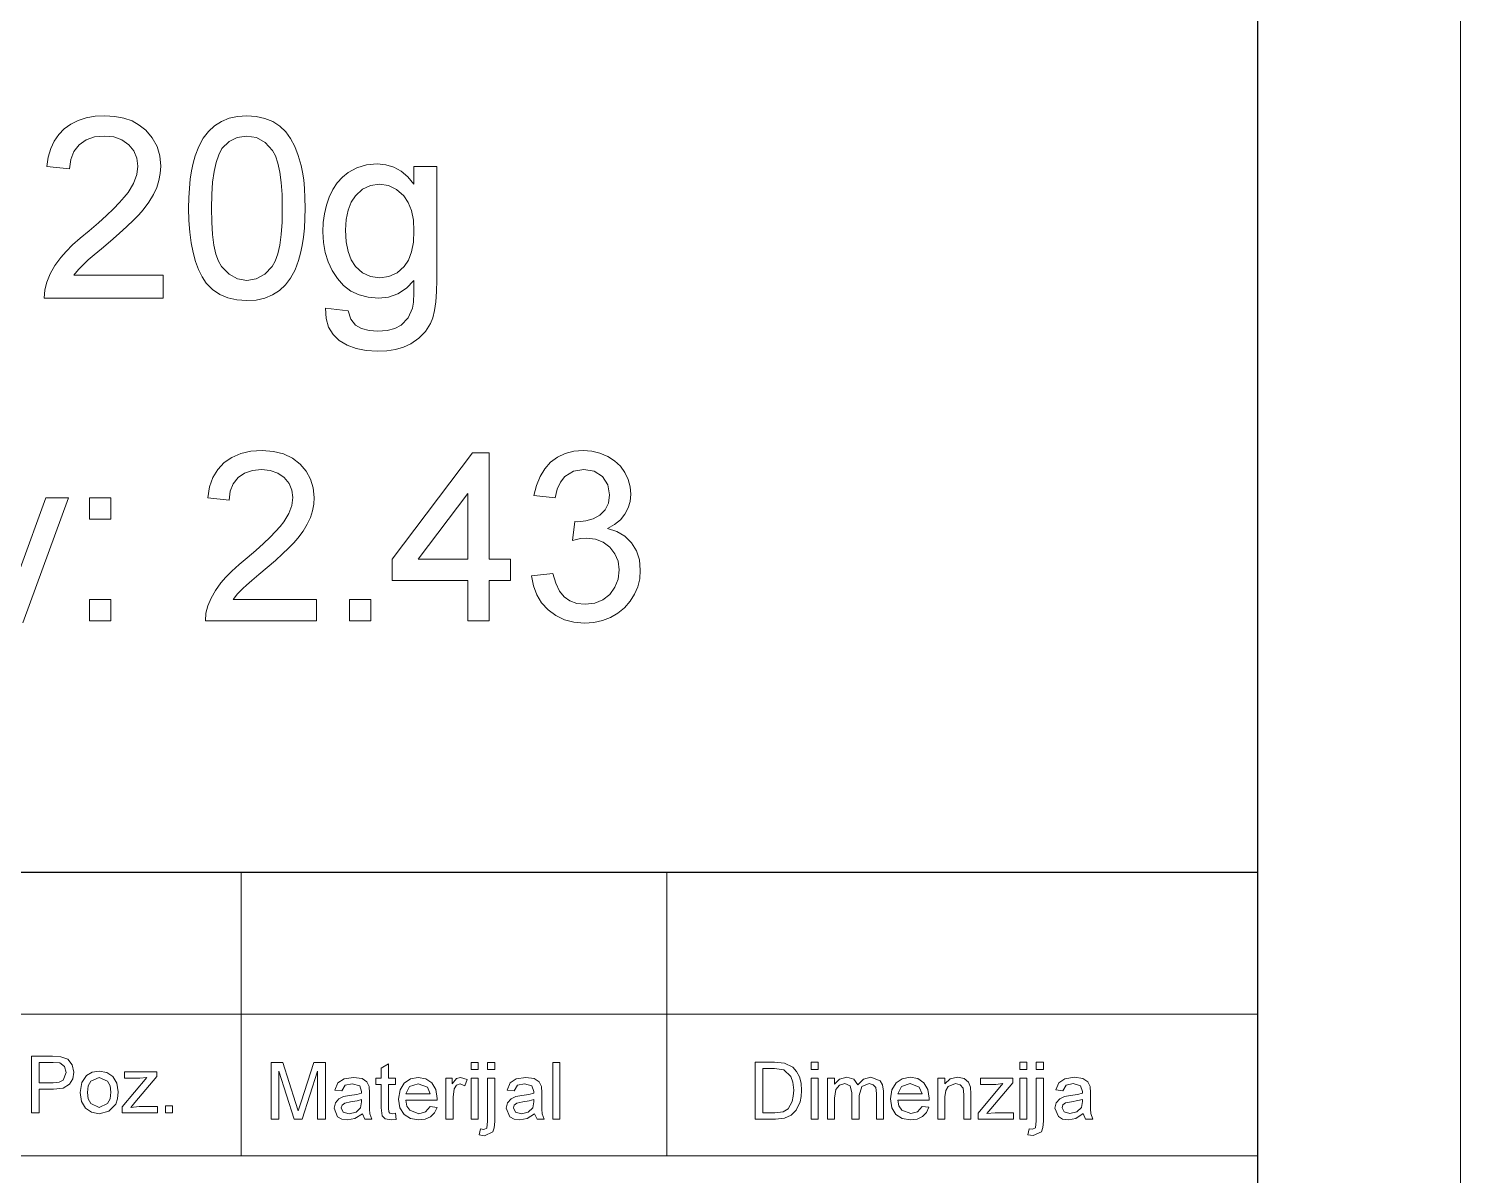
# Model space of a CAD drawing. Extents: x 0 to 297, y 0 to 547.
# Drawn here: x 261.66 to 297, y 32.52 to 60.82 of the extents above; entities that cross this region are included whole.
import ezdxf

# ---------------------------------------------------------------- set-up
doc = ezdxf.new("R2010")
doc.units = 0

msp = doc.modelspace()

# ---------------------------------------------------------------- linework, layer by layer
at = {"color": 7, "lineweight": 13}
for p, q in [((297, 0), (297, 420)), ((142.421, 36.5), (292, 36.5)), ((292, 33), (142.421, 33))]:
    msp.add_line(p, q, dxfattribs=at)
at = {"color": 7, "lineweight": 30}
for p, q in [((292, 5), (292, 415)), ((142.421, 40), (292, 40))]:
    msp.add_line(p, q, dxfattribs=at)
at = {"color": 7, "lineweight": 13, "ltscale": 0.175}
for p, q in [((266.911, 40), (266.911, 33)), ((277.411, 40), (277.411, 33))]:
    msp.add_line(p, q, dxfattribs=at)
at = {"color": 7, "lineweight": 13}
for points in [[(264.986, 54.73), (264.986, 54.168), (262.049, 54.168), (262.061, 54.368), (262.11, 54.561), (262.196, 54.767), (262.311, 54.969), (262.455, 55.167), (262.588, 55.318), (262.749, 55.479), (262.938, 55.65), (263.156, 55.83), (263.383, 56.027), (263.583, 56.208), (263.757, 56.374), (263.904, 56.524), (264.024, 56.659), (264.119, 56.778), (264.253, 56.999), (264.334, 57.215), (264.361, 57.426), (264.336, 57.624), (264.259, 57.799), (264.132, 57.953), (263.963, 58.072), (263.764, 58.144), (263.534, 58.168), (263.292, 58.144), (263.084, 58.072), (262.911, 57.952), (262.78, 57.79), (262.701, 57.591), (262.674, 57.355), (262.111, 57.418), (262.147, 57.65), (262.208, 57.859), (262.294, 58.045), (262.406, 58.208), (262.542, 58.348), (262.702, 58.463), (262.882, 58.552), (263.083, 58.616), (263.304, 58.655), (263.546, 58.668), (263.79, 58.653), (264.013, 58.61), (264.214, 58.539), (264.394, 58.439), (264.553, 58.31), (264.715, 58.121), (264.831, 57.91), (264.901, 57.678), (264.924, 57.424), (264.913, 57.246), (264.879, 57.071), (264.823, 56.897), (264.741, 56.721), (264.63, 56.539), (264.489, 56.35), (264.382, 56.227), (264.248, 56.088), (264.087, 55.933), (263.899, 55.761), (263.684, 55.573), (263.459, 55.386), (263.276, 55.232), (263.136, 55.11), (263.038, 55.022), (262.896, 54.876), (262.782, 54.73)], [(265.611, 56.384), (265.616, 56.641), (265.629, 56.88), (265.652, 57.104), (265.683, 57.311), (265.723, 57.502), (265.772, 57.676), (265.863, 57.909), (265.972, 58.111), (266.102, 58.282), (266.25, 58.421), (266.419, 58.529), (266.608, 58.606), (266.818, 58.652), (267.049, 58.668), (267.277, 58.652), (267.49, 58.603), (267.687, 58.523), (267.862, 58.412), (268.01, 58.273), (268.129, 58.106), (268.229, 57.91), (268.314, 57.689), (268.387, 57.441), (268.423, 57.273), (268.451, 57.084), (268.47, 56.873), (268.482, 56.64), (268.486, 56.384), (268.482, 56.13), (268.469, 55.892), (268.446, 55.67), (268.416, 55.464), (268.376, 55.274), (268.327, 55.1), (268.238, 54.866), (268.128, 54.664), (267.999, 54.493), (267.851, 54.353), (267.681, 54.245), (267.491, 54.167), (267.281, 54.121), (267.049, 54.105), (266.805, 54.122), (266.583, 54.174), (266.382, 54.261), (266.204, 54.381), (266.048, 54.537), (265.945, 54.695), (265.857, 54.873), (265.782, 55.073), (265.72, 55.294), (265.673, 55.535), (265.639, 55.797), (265.618, 56.08)], [(266.174, 56.386), (266.181, 56.04), (266.202, 55.736), (266.237, 55.475), (266.286, 55.256), (266.349, 55.079), (266.426, 54.944), (266.608, 54.756), (266.815, 54.643), (267.049, 54.605), (267.282, 54.643), (267.49, 54.757), (267.671, 54.946), (267.748, 55.081), (267.812, 55.257), (267.861, 55.476), (267.896, 55.738), (267.917, 56.041), (267.924, 56.386), (267.917, 56.724), (267.897, 57.022), (267.863, 57.28), (267.815, 57.498), (267.754, 57.676), (267.679, 57.814), (267.5, 58.011), (267.288, 58.128), (267.043, 58.168), (266.811, 58.133), (266.608, 58.029), (266.435, 57.856), (266.356, 57.705), (266.29, 57.516), (266.239, 57.289), (266.203, 57.026), (266.181, 56.725)], [(268.986, 53.918), (269.549, 53.855), (269.611, 53.647), (269.731, 53.504), (269.882, 53.421), (270.065, 53.372), (270.28, 53.355), (270.511, 53.372), (270.704, 53.421), (270.859, 53.504), (271.03, 53.682), (271.135, 53.92), (271.158, 54.068), (271.171, 54.297), (271.174, 54.605), (270.987, 54.414), (270.778, 54.277), (270.547, 54.195), (270.295, 54.168), (270.045, 54.187), (269.819, 54.245), (269.616, 54.341), (269.437, 54.476), (269.282, 54.65), (269.153, 54.85), (269.053, 55.066), (268.981, 55.297), (268.938, 55.543), (268.924, 55.805), (268.934, 56.033), (268.964, 56.251), (269.014, 56.461), (269.084, 56.661), (269.174, 56.846), (269.281, 57.009), (269.407, 57.149), (269.551, 57.267), (269.766, 57.385), (270.005, 57.456), (270.268, 57.48), (270.48, 57.46), (270.676, 57.4), (270.858, 57.3), (271.023, 57.16), (271.174, 56.98), (271.174, 57.418), (271.736, 57.418), (271.736, 54.612), (271.73, 54.327), (271.712, 54.076), (271.681, 53.862), (271.638, 53.682), (271.582, 53.538), (271.459, 53.342), (271.296, 53.176), (271.093, 53.039), (270.916, 52.958), (270.72, 52.901), (270.504, 52.867), (270.269, 52.855), (269.993, 52.872), (269.745, 52.921), (269.524, 53.004), (269.331, 53.12), (269.176, 53.269), (269.066, 53.452), (269.003, 53.668)], [(269.486, 55.844), (269.501, 55.558), (269.546, 55.314), (269.621, 55.111), (269.727, 54.949), (269.9, 54.793), (270.101, 54.699), (270.329, 54.668), (270.555, 54.699), (270.756, 54.792), (270.931, 54.948), (271.037, 55.108), (271.113, 55.308), (271.159, 55.547), (271.174, 55.827), (271.158, 56.095), (271.111, 56.329), (271.033, 56.527), (270.923, 56.69), (270.745, 56.851), (270.544, 56.948), (270.32, 56.98), (270.1, 56.948), (269.903, 56.853), (269.729, 56.694), (269.623, 56.534), (269.547, 56.339), (269.501, 56.109)], [(268.768, 46.731), (268.768, 46.206), (266.027, 46.206), (266.038, 46.393), (266.084, 46.573), (266.164, 46.765), (266.272, 46.954), (266.406, 47.139), (266.53, 47.28), (266.68, 47.43), (266.857, 47.59), (267.06, 47.757), (267.272, 47.941), (267.459, 48.111), (267.621, 48.265), (267.758, 48.406), (267.871, 48.532), (267.958, 48.643), (268.084, 48.849), (268.16, 49.05), (268.185, 49.248), (268.161, 49.432), (268.09, 49.596), (267.971, 49.739), (267.814, 49.851), (267.628, 49.917), (267.413, 49.939), (267.187, 49.917), (266.993, 49.85), (266.831, 49.738), (266.709, 49.587), (266.636, 49.401), (266.61, 49.181), (266.085, 49.239), (266.13, 49.507), (266.212, 49.741), (266.331, 49.941), (266.487, 50.108), (266.677, 50.238), (266.896, 50.331), (267.145, 50.387), (267.424, 50.406), (267.705, 50.385), (267.956, 50.323), (268.176, 50.218), (268.364, 50.072), (268.515, 49.896), (268.623, 49.699), (268.688, 49.482), (268.71, 49.246), (268.699, 49.08), (268.668, 48.915), (268.616, 48.753), (268.54, 48.589), (268.436, 48.419), (268.304, 48.243), (268.205, 48.128), (268.079, 47.998), (267.929, 47.853), (267.753, 47.693), (267.552, 47.518), (267.343, 47.343), (267.172, 47.199), (267.041, 47.086), (266.949, 47.003), (266.818, 46.867), (266.711, 46.731)], [(272.502, 46.206), (272.502, 47.198), (270.635, 47.198), (270.635, 47.723), (272.618, 50.348), (273.027, 50.348), (273.027, 47.723), (273.552, 47.723), (273.552, 47.198), (273.027, 47.198), (273.027, 46.206)], [(274.077, 47.314), (274.602, 47.373), (274.671, 47.129), (274.763, 46.936), (274.88, 46.792), (275.023, 46.693), (275.195, 46.634), (275.397, 46.614), (275.635, 46.641), (275.838, 46.722), (276.007, 46.857), (276.134, 47.032), (276.21, 47.232), (276.235, 47.458), (276.21, 47.673), (276.135, 47.861), (276.01, 48.023), (275.847, 48.147), (275.657, 48.221), (275.439, 48.246), (275.28, 48.232), (275.086, 48.189), (275.142, 48.656), (275.221, 48.65), (275.415, 48.668), (275.595, 48.722), (275.761, 48.813), (275.895, 48.942), (275.975, 49.11), (276.002, 49.317), (275.957, 49.563), (275.823, 49.763), (275.619, 49.895), (275.364, 49.939), (275.108, 49.896), (274.899, 49.764), (274.79, 49.628), (274.71, 49.453), (274.66, 49.239), (274.135, 49.298), (274.195, 49.547), (274.284, 49.766), (274.401, 49.956), (274.547, 50.116), (274.718, 50.243), (274.908, 50.334), (275.118, 50.388), (275.347, 50.406), (275.561, 50.39), (275.764, 50.341), (275.955, 50.26), (276.125, 50.151), (276.267, 50.018), (276.379, 49.862), (276.461, 49.69), (276.51, 49.512), (276.527, 49.326), (276.51, 49.152), (276.462, 48.989), (276.381, 48.836), (276.269, 48.699), (276.126, 48.582), (275.951, 48.485), (276.181, 48.407), (276.378, 48.289), (276.541, 48.13), (276.663, 47.935), (276.736, 47.71), (276.76, 47.456), (276.744, 47.244), (276.697, 47.045), (276.619, 46.859), (276.509, 46.687), (276.368, 46.528), (276.204, 46.391), (276.022, 46.285), (275.824, 46.209), (275.61, 46.163), (275.379, 46.148), (275.121, 46.168), (274.885, 46.229), (274.673, 46.331), (274.483, 46.473), (274.324, 46.647), (274.203, 46.846), (274.121, 47.068)], [(263.168, 48.714), (263.168, 49.239), (263.693, 49.239), (263.693, 48.714)], [(272.502, 47.723), (272.502, 49.343), (271.278, 47.723)], [(263.168, 46.206), (263.168, 46.731), (263.693, 46.731), (263.693, 46.206)], [(269.585, 46.206), (269.585, 46.731), (270.11, 46.731), (270.11, 46.206)], [(261.731, 34.06), (261.731, 35.46), (262.25, 35.46), (262.46, 35.447), (262.629, 35.383), (262.74, 35.25), (262.781, 35.062), (262.754, 34.9), (262.671, 34.765), (262.517, 34.674), (262.274, 34.643), (261.926, 34.643), (261.926, 34.06)], [(261.926, 34.799), (262.272, 34.799), (262.418, 34.816), (262.515, 34.867), (262.587, 35.057), (262.545, 35.209), (262.433, 35.292), (262.268, 35.305), (261.926, 35.305)], [(262.937, 34.566), (262.975, 34.809), (263.091, 34.979), (263.233, 35.063), (263.404, 35.091), (263.591, 35.057), (263.74, 34.955), (263.838, 34.793), (263.87, 34.58), (263.856, 34.407), (263.813, 34.275), (263.645, 34.102), (263.404, 34.041), (263.215, 34.074), (263.066, 34.176), (262.969, 34.341)], [(263.968, 34.06), (263.968, 34.207), (264.582, 34.935), (264.405, 34.916), (264.026, 34.916), (264.026, 35.071), (264.823, 35.071), (264.823, 34.955), (264.283, 34.315), (264.183, 34.196), (264.391, 34.216), (264.843, 34.216), (264.843, 34.06)], [(267.645, 33.905), (267.645, 35.305), (267.934, 35.305), (268.252, 34.32), (268.316, 34.113), (268.386, 34.337), (268.701, 35.305), (268.987, 35.305), (268.987, 33.905), (268.792, 33.905), (268.792, 35.091), (268.412, 33.905), (268.217, 33.905), (267.84, 35.091), (267.84, 33.905)], [(270.717, 34.051), (270.737, 33.9), (270.607, 33.885), (270.461, 33.914), (270.389, 33.991), (270.367, 34.189), (270.367, 34.76), (270.231, 34.76), (270.231, 34.916), (270.367, 34.916), (270.367, 35.166), (270.542, 35.268), (270.542, 34.916), (270.717, 34.916), (270.717, 34.76), (270.542, 34.76), (270.542, 34.179), (270.552, 34.086), (270.581, 34.053), (270.641, 34.041)], [(272.584, 35.13), (272.584, 35.305), (272.759, 35.305), (272.759, 35.13)], [(272.992, 35.13), (272.992, 35.305), (273.167, 35.305), (273.167, 35.13)], [(274.598, 33.905), (274.598, 35.305), (274.773, 35.305), (274.773, 33.905)], [(279.592, 33.908), (279.592, 35.308), (280.07, 35.308), (280.317, 35.288), (280.521, 35.188), (280.617, 35.081), (280.685, 34.948), (280.726, 34.792), (280.74, 34.616), (280.73, 34.465), (280.703, 34.333), (280.608, 34.129), (280.482, 34.002), (280.316, 33.932), (280.093, 33.908)], [(279.787, 34.064), (280.077, 34.064), (280.288, 34.09), (280.41, 34.164), (280.51, 34.344), (280.536, 34.469), (280.545, 34.619), (280.528, 34.816), (280.475, 34.962), (280.305, 35.123), (280.072, 35.152), (279.787, 35.152)], [(280.973, 35.133), (280.973, 35.308), (281.148, 35.308), (281.148, 35.133)], [(286.126, 35.133), (286.126, 35.308), (286.301, 35.308), (286.301, 35.133)], [(286.534, 35.133), (286.534, 35.308), (286.709, 35.308), (286.709, 35.133)], [(263.112, 34.566), (263.133, 34.404), (263.195, 34.288), (263.404, 34.196), (263.612, 34.289), (263.675, 34.406), (263.695, 34.571), (263.674, 34.729), (263.612, 34.843), (263.404, 34.935), (263.195, 34.843), (263.133, 34.728)], [(269.901, 34.041), (269.717, 33.921), (269.534, 33.885), (269.392, 33.906), (269.287, 33.966), (269.201, 34.173), (269.233, 34.308), (269.319, 34.406), (269.438, 34.462), (269.585, 34.488), (269.759, 34.515), (269.88, 34.547), (269.881, 34.588), (269.835, 34.726), (269.648, 34.78), (269.477, 34.741), (269.395, 34.605), (269.22, 34.624), (269.296, 34.798), (269.449, 34.9), (269.681, 34.935), (269.893, 34.905), (270.013, 34.827), (270.067, 34.709), (270.076, 34.556), (270.076, 34.338), (270.079, 34.15), (270.087, 34.041), (270.134, 33.905), (269.959, 33.905)], [(271.571, 34.216), (271.742, 34.197), (271.681, 34.065), (271.584, 33.967), (271.452, 33.906), (271.288, 33.885), (271.084, 33.919), (270.928, 34.021), (270.828, 34.184), (270.795, 34.402), (270.829, 34.627), (270.929, 34.795), (271.084, 34.9), (271.278, 34.935), (271.466, 34.901), (271.617, 34.799), (271.715, 34.636), (271.748, 34.416), (271.747, 34.372), (270.97, 34.372), (271, 34.23), (271.069, 34.126), (271.291, 34.041), (271.46, 34.083)], [(270.97, 34.527), (271.573, 34.527), (271.504, 34.694), (271.277, 34.78), (271.065, 34.711)], [(271.962, 33.905), (271.962, 34.916), (272.117, 34.916), (272.117, 34.781), (272.219, 34.905), (272.322, 34.935), (272.487, 34.887), (272.431, 34.731), (272.315, 34.78), (272.223, 34.745), (272.164, 34.65), (272.137, 34.445), (272.137, 33.905)], [(272.584, 33.905), (272.584, 34.916), (272.759, 34.916), (272.759, 33.905)], [(272.786, 33.515), (272.818, 33.665), (272.895, 33.652), (272.968, 33.687), (272.992, 33.859), (272.992, 34.916), (273.167, 34.916), (273.167, 33.851), (273.155, 33.693), (273.12, 33.592), (272.918, 33.497)], [(274.151, 34.041), (273.967, 33.921), (273.785, 33.885), (273.643, 33.906), (273.538, 33.966), (273.451, 34.173), (273.484, 34.308), (273.569, 34.406), (273.688, 34.462), (273.836, 34.488), (274.01, 34.515), (274.131, 34.547), (274.132, 34.588), (274.085, 34.726), (273.898, 34.78), (273.727, 34.741), (273.646, 34.605), (273.471, 34.624), (273.547, 34.798), (273.699, 34.9), (273.931, 34.935), (274.144, 34.905), (274.264, 34.827), (274.318, 34.709), (274.326, 34.556), (274.326, 34.338), (274.329, 34.15), (274.338, 34.041), (274.384, 33.905), (274.21, 33.905)], [(280.973, 33.908), (280.973, 34.919), (281.148, 34.919), (281.148, 33.908)], [(281.381, 33.908), (281.381, 34.919), (281.556, 34.919), (281.556, 34.767), (281.679, 34.891), (281.854, 34.939), (282.033, 34.89), (282.132, 34.755), (282.271, 34.893), (282.447, 34.939), (282.68, 34.855), (282.741, 34.75), (282.762, 34.6), (282.762, 33.908), (282.587, 33.908), (282.587, 34.538), (282.57, 34.684), (282.51, 34.756), (282.407, 34.783), (282.23, 34.713), (282.159, 34.489), (282.159, 33.908), (281.984, 33.908), (281.984, 34.557), (281.942, 34.727), (281.806, 34.783), (281.673, 34.745), (281.584, 34.635), (281.556, 34.426), (281.556, 33.908)], [(283.713, 34.219), (283.884, 34.2), (283.823, 34.068), (283.725, 33.97), (283.593, 33.909), (283.429, 33.889), (283.226, 33.923), (283.07, 34.024), (282.97, 34.187), (282.937, 34.405), (282.97, 34.63), (283.071, 34.799), (283.225, 34.904), (283.42, 34.939), (283.608, 34.905), (283.758, 34.802), (283.857, 34.639), (283.89, 34.42), (283.889, 34.375), (283.112, 34.375), (283.142, 34.233), (283.211, 34.129), (283.433, 34.044), (283.602, 34.086)], [(283.112, 34.53), (283.715, 34.53), (283.645, 34.697), (283.419, 34.783), (283.207, 34.714)], [(284.104, 33.908), (284.104, 34.919), (284.279, 34.919), (284.279, 34.776), (284.41, 34.898), (284.588, 34.939), (284.75, 34.906), (284.86, 34.82), (284.911, 34.694), (284.92, 34.528), (284.92, 33.908), (284.745, 33.908), (284.745, 34.516), (284.726, 34.671), (284.657, 34.752), (284.54, 34.783), (284.356, 34.714), (284.298, 34.615), (284.279, 34.454), (284.279, 33.908)], [(285.095, 33.908), (285.095, 34.054), (285.71, 34.783), (285.532, 34.764), (285.154, 34.764), (285.154, 34.919), (285.951, 34.919), (285.951, 34.803), (285.411, 34.163), (285.31, 34.044), (285.519, 34.064), (285.97, 34.064), (285.97, 33.908)], [(286.126, 33.908), (286.126, 34.919), (286.301, 34.919), (286.301, 33.908)], [(286.328, 33.519), (286.36, 33.669), (286.436, 33.655), (286.51, 33.69), (286.534, 33.862), (286.534, 34.919), (286.709, 34.919), (286.709, 33.854), (286.697, 33.696), (286.661, 33.595), (286.46, 33.5)], [(287.693, 34.044), (287.509, 33.924), (287.326, 33.889), (287.184, 33.909), (287.079, 33.97), (286.993, 34.177), (287.026, 34.312), (287.111, 34.409), (287.23, 34.466), (287.377, 34.491), (287.551, 34.518), (287.673, 34.55), (287.673, 34.591), (287.627, 34.729), (287.44, 34.783), (287.269, 34.744), (287.187, 34.608), (287.012, 34.627), (287.088, 34.801), (287.241, 34.903), (287.473, 34.939), (287.685, 34.908), (287.805, 34.83), (287.859, 34.712), (287.868, 34.559), (287.868, 34.342), (287.871, 34.153), (287.88, 34.044), (287.926, 33.908), (287.751, 33.908)], [(269.881, 34.391), (269.768, 34.36), (269.61, 34.334), (269.464, 34.303), (269.399, 34.254), (269.376, 34.182), (269.426, 34.081), (269.573, 34.041), (269.744, 34.082), (269.854, 34.189), (269.88, 34.337)], [(274.132, 34.391), (274.019, 34.36), (273.86, 34.334), (273.715, 34.303), (273.649, 34.254), (273.626, 34.182), (273.676, 34.081), (273.824, 34.041), (273.994, 34.082), (274.104, 34.189), (274.131, 34.337)], [(287.673, 34.394), (287.56, 34.363), (287.402, 34.337), (287.257, 34.307), (287.191, 34.257), (287.168, 34.185), (287.218, 34.085), (287.365, 34.044), (287.536, 34.086), (287.646, 34.192), (287.673, 34.34)], [(265.037, 34.06), (265.037, 34.235), (265.212, 34.235), (265.212, 34.06)]]:
    msp.add_lwpolyline(points, close=True, dxfattribs=at)
msp.add_lwpolyline([(261.451, 47.492), (262.088, 49.239), (262.643, 49.239), (261.516, 46.151)], dxfattribs=at)

doc.saveas('drawing.dxf')
